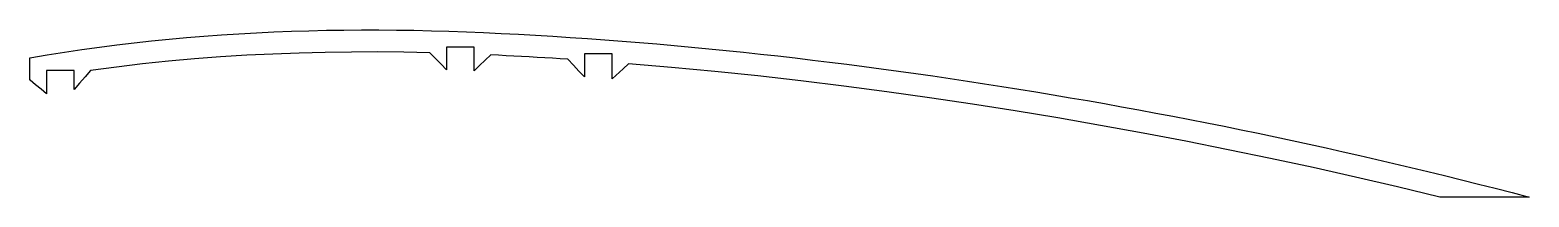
# Model space of a CAD drawing. Header units: millimetres. Extents: x 62 to 334, y 4 to 34.
import ezdxf

# ---------------------------------------------------------------- set-up
doc = ezdxf.new("R2010")
doc.units = ezdxf.units.MM

msp = doc.modelspace()

# ---------------------------------------------------------------- linework, layer by layer
msp.add_lwpolyline([(333.69, 4.13), (317.5, 4.13), (309.86, 5.98), (302.21, 7.76), (294.54, 9.48), (286.86, 11.14), (279.17, 12.73), (271.47, 14.27), (263.76, 15.74), (256.03, 17.15), (248.3, 18.5), (240.55, 19.78), (232.8, 21), (225.04, 22.16), (217.27, 23.25), (209.49, 24.27), (201.7, 25.23), (193.91, 26.12), (186.11, 26.93), (178.3, 27.67), (170.49, 28.34), (169.49, 27.42), (167.5, 25.57), (167.5, 30.14), (162.5, 30.14), (162.5, 25.94), (161.5, 27.01), (160.5, 28.07), (159.51, 29.14), (158.11, 29.23), (156.71, 29.32), (155.3, 29.41), (153.9, 29.49), (152.5, 29.57), (151.1, 29.65), (149.7, 29.72), (148.3, 29.79), (146.9, 29.86), (145.5, 29.93), (144.5, 28.97), (143.5, 28.01), (142.5, 27.06), (142.5, 31.33), (137.5, 31.33), (137.5, 27.25), (136.5, 28.28), (135.5, 29.3), (134.5, 30.33), (129.75, 30.43), (125, 30.47), (120.26, 30.46), (115.51, 30.4), (110.76, 30.27), (106.02, 30.1), (101.28, 29.86), (96.55, 29.56), (91.82, 29.2), (87.1, 28.77), (82.38, 28.29), (77.67, 27.73), (72.97, 27.1), (71.98, 25.96), (70.99, 24.82), (70, 23.67), (70, 27.1), (65, 27.1), (65, 22.87), (64.01, 23.7), (63.03, 24.53), (62.04, 25.36), (62.04, 25.36), (62.03, 25.35), (62.03, 25.35), (62.02, 25.35), (62.01, 25.35), (62.01, 25.35), (62, 25.35), (62, 29.41), (65.14, 29.95), (68.28, 30.45), (71.42, 30.92), (74.57, 31.36), (77.72, 31.77), (80.88, 32.14), (84.03, 32.49), (87.2, 32.8), (90.36, 33.09), (93.52, 33.35), (96.69, 33.58), (99.86, 33.78), (103.03, 33.95), (106.2, 34.1), (109.37, 34.23), (112.54, 34.32), (115.72, 34.4), (118.89, 34.45), (122.06, 34.47), (125.23, 34.47), (128.41, 34.45), (131.58, 34.4), (134.75, 34.33), (137.92, 34.23), (141.09, 34.12), (144.22, 33.99), (147.37, 33.84), (150.51, 33.68), (153.65, 33.51), (156.79, 33.32), (159.93, 33.12), (163.07, 32.91), (166.21, 32.68), (169.35, 32.44), (172.49, 32.19), (175.63, 31.92), (178.76, 31.65), (181.9, 31.36), (185.03, 31.06), (188.16, 30.74), (191.29, 30.42), (194.42, 30.08), (197.55, 29.74), (200.68, 29.38), (203.81, 29.01), (206.93, 28.63), (210.06, 28.23), (213.18, 27.83), (216.3, 27.42), (219.42, 26.99), (222.54, 26.56), (225.66, 26.11), (228.77, 25.65), (231.89, 25.19), (235, 24.71), (238.11, 24.22), (241.22, 23.73), (244.33, 23.22), (247.43, 22.7), (250.54, 22.17), (253.64, 21.63), (256.74, 21.09), (259.84, 20.53), (262.94, 19.96), (266.04, 19.38), (269.13, 18.79), (272.23, 18.2), (275.32, 17.59), (278.41, 16.97), (281.49, 16.34), (284.58, 15.7), (287.66, 15.06), (290.75, 14.4), (293.83, 13.73), (296.9, 13.05), (299.98, 12.37), (303.05, 11.67), (306.13, 10.96), (309.19, 10.24), (312.26, 9.51), (315.33, 8.78), (318.39, 8.03), (321.45, 7.27), (324.51, 6.5), (327.57, 5.72), (330.61, 4.93), (333.69, 4.13)], close=True)

doc.saveas('drawing.dxf')
